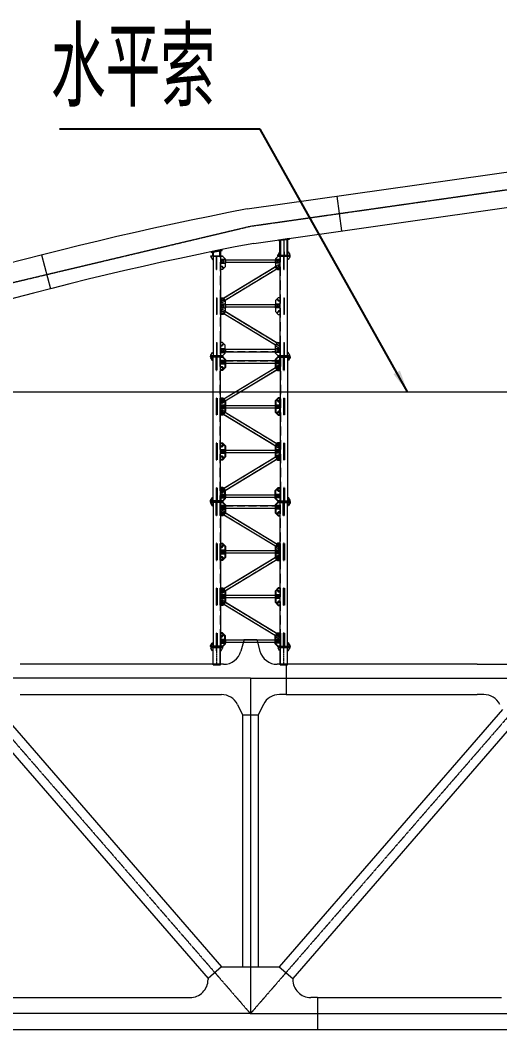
# Model space of a CAD drawing. Extents: x -2876908 to 633791, y -1383861 to 872234.
# Drawn here: x -530106 to -508681, y 749169 to 794328 of the extents above; entities that cross this region are included whole.
import ezdxf

# ---------------------------------------------------------------- set-up
doc = ezdxf.new("R2010")
doc.units = 0
doc.header["$LTSCALE"] = 5
doc.header["$MEASUREMENT"] = 0
for name, pattern in [('ACAD_ISO10W100', [18, 12, -3, 0, -3]), ('CENTER', [2, 1.25, -0.25, 0.25, -0.25]), ('DASHED', [0.75, 0.5, -0.25])]:
    doc.linetypes.add(name, pattern=pattern)
doc.layers.get('0').update_dxf_attribs({"linetype": 'CONTINUOUS', "lineweight": 25})
for name, color, linetype, lineweight in [('2细实线', 5, 'CONTINUOUS', 18), ('3中心线', 6, 'CENTER', 18), ('5标注', 3, 'CONTINUOUS', 15), ('6文本', 7, 'CONTINUOUS', 15), ('7边界线', 8, 'CONTINUOUS', 15), ('DIM', 3, 'CONTINUOUS', 0), ('STGJ_BOLT_THIN', 9, 'CONTINUOUS', 0), ('STXT_XG_END_THIN', 2, 'CONTINUOUS', 0), ('STXT_XG_THIN', 2, 'CONTINUOUS', 0), ('STXT_XG_TNDSH', 6, 'DASHED', 0)]:
    doc.layers.add(name, color=color, linetype=linetype, lineweight=lineweight)
doc.layers.add('M_Prof', color=2, linetype='CONTINUOUS')
doc.layers.add('M_Profx', color=2, linetype='CONTINUOUS')
doc.styles.add('TSSD_Dimension', font='tssdeng.shx', dxfattribs={"width": 0.7, "bigfont": 'hztxt.shx'})
doc.styles.add('TSSD_NORM', font='tssdeng.shx', dxfattribs={"width": 0.7, "bigfont": 'hztxt.shx'})
doc.dimstyles.new('TSSD_100_100', dxfattribs={"dimtxt": 300, "dimasz": 100, "dimexe": 100, "dimexo": 250, "dimgap": 100, "dimtad": 1, "dimdec": 0, "dimzin": 0, "dimdsep": 46, "dimtxsty": 'TSSD_Dimension', "dimblk": 'ARCHTICK', "dimblk1": 'ARCHTICK', "dimblk2": 'ARCHTICK', "dimcen": 0, "dimdle": 100, "dimclrt": 7, "dimadec": 0, "dimazin": 0, "dimtfac": 1, "dimtdec": 0, "dimtix": 1, "dimtmove": 2, "dimatfit": 3, "dimfxl": 1, "dimtolj": 1, "dimtzin": 0, "dimarcsym": 0})

# ---------------------------------------------------------------- blocks, each defined once
blk = doc.blocks.new('f234w2')
at = {"layer": '3中心线'}
for p, q in [((141704, 1526), (154704, -13474)), ((154704, 1526), (141704, 1526)), ((167704, 1526), (154704, -13474)), ((154704, 1526), (167704, 1526)), ((154704, 1526), (154704, -13474)), ((154704, -13474), (141704, -13474)), ((154704, -13474), (167704, -13474))]:
    blk.add_line(p, q, dxfattribs=at)
at = {"layer": '7边界线'}
for p, q in [((154419, 3265), (154277, 2741)), ((154419, 3265), (154988, 3265)), ((154988, 3265), (155130, 2741)), ((153107, 2150), (144418, 2150)), ((153505, 2150), (153107, 2150)), ((156300, 2150), (155902, 2150)), ((156300, 2150), (156300, 800)), ((164828, 2150), (156300, 2150)), ((164828, 2150), (166505, 2150)), ((144418, 800), (153107, 800)), ((153107, 800), (153407, 800)), ((156300, 800), (156000, 800)), ((156300, 800), (164828, 800)), ((165128, 800), (164828, 800)), ((143345, 242), (153415, -11376)), ((154123, 358), (154354, -104)), ((155284, 358), (155054, -104)), ((165960, 125), (155992, -11376)), ((142741, -282), (152810, -11900)), ((154354, -104), (154354, -11376)), ((154354, -104), (155054, -104)), ((155054, -104), (155054, -11376)), ((166565, -399), (156597, -11900)), ((153415, -11376), (152810, -11900)), ((153415, -11376), (155992, -11376)), ((155992, -11376), (156597, -11900)), ((152810, -11900), (152810, -11950)), ((156597, -11900), (156597, -11950)), ((143482, -12750), (151710, -12750)), ((151710, -12750), (152010, -12750)), ((157697, -12750), (157397, -12750)), ((157697, -12750), (157697, -14198)), ((157697, -12750), (165925, -12750)), ((157697, -14198), (143482, -14198)), ((169482, -14198), (157697, -14198))]:
    blk.add_line(p, q, dxfattribs=at)
for centre, start, end in [((153505, 2950), 270, 344.8249), ((155902, 2950), 195.1751, 270), ((153407, 0), 26.5651, 90), ((156000, 0), 90, 153.4349), ((165128, 0), 26.5651, 90), ((152010, -11950), 269.9983, 0), ((157397, -11950), 180, 270.0017)]:
    blk.add_arc(centre, 800, start, end, dxfattribs=at)
blk = doc.blocks.new('立面图')
at = {"layer": '3中心线'}
blk.add_lwpolyline([(80421, 934), (89875, 5872), (102875, 11428), (115875, 15749), (128875, 18835), (141875, 20687), (154875, 21305), (167875, 20687), (180875, 18835), (193875, 15749), (206875, 11428), (219875, 5872), (229329, 934)], dxfattribs=at)
at = {"layer": '7边界线', "ltscale": 0.1}
for p, q in [((128728, 19604), (141801, 21467)), ((129021, 18066), (141949, 19908)), ((132729, 20174), (132949, 18626)), ((119546, 17548), (119934, 16035))]:
    blk.add_line(p, q, dxfattribs=at)
for centre, radius, start, end in [((158143, -133281), 155689, 100.89052, 110.91483), ((157765, -131849), 152646, 100.85404, 110.95094)]:
    blk.add_arc(centre, radius, start, end, dxfattribs=at)
at = {"layer": '5标注'}
blk.add_blockref('f234w2', (-25830, -2913), dxfattribs=at)
blk = doc.blocks.new('孔')
blk.add_circle((22022, 20887), 13.3)
at = {"layer": 'STGJ_BOLT_THIN'}
for p, q in [((21992, 20887), (22052, 20887)), ((22022, 20917), (22022, 20857))]:
    blk.add_line(p, q, dxfattribs=at)
blk = doc.blocks.new('6.5M11')
at = {"color": 5}
for p, q in [((128499, 27955), (128499, 28558)), ((128519, 27955), (128519, 28558)), ((128519, 27955), (128499, 27955)), ((128499, 24701), (128499, 23955)), ((128499, 24701), (128519, 24701)), ((128519, 24701), (128519, 23955)), ((128519, 23955), (128499, 23955))]:
    blk.add_line(p, q, dxfattribs=at)
for p, q in [((128499, 28377), (128519, 28377)), ((128499, 28350), (128519, 28350)), ((128499, 28307), (128519, 28307)), ((128499, 28280), (128519, 28280)), ((128499, 28114), (128519, 28114)), ((128499, 28088), (128519, 28088)), ((128499, 28078), (128519, 28078)), ((128499, 28051), (128519, 28051)), ((128499, 26605), (128519, 26605)), ((128499, 26579), (128519, 26579)), ((128499, 26569), (128519, 26569)), ((128499, 26543), (128519, 26543)), ((128499, 26377), (128519, 26377)), ((128499, 26350), (128519, 26350)), ((128499, 26307), (128519, 26307)), ((128499, 26280), (128519, 26280)), ((128499, 26101), (128519, 26101)), ((128499, 26065), (128519, 26065)), ((128519, 24605), (128499, 24605)), ((128519, 24579), (128499, 24579)), ((128519, 24569), (128499, 24569)), ((128519, 24543), (128499, 24543)), ((128519, 24377), (128499, 24377)), ((128519, 24350), (128499, 24350)), ((128519, 24307), (128499, 24307)), ((128519, 24280), (128499, 24280)), ((128519, 24101), (128499, 24101)), ((128519, 24065), (128499, 24065)), ((128519, 22605), (128499, 22605)), ((128519, 22579), (128499, 22579)), ((128519, 22569), (128499, 22569)), ((128519, 22543), (128499, 22543)), ((128519, 22377), (128499, 22377)), ((128519, 22350), (128499, 22350)), ((128519, 22307), (128499, 22307)), ((128519, 22280), (128499, 22280))]:
    blk.add_line(p, q)
at = {"color": 241}
for p, q in [((128499, 26701), (128499, 25955)), ((128519, 26701), (128499, 26701)), ((128519, 26701), (128519, 25955)), ((128499, 25955), (128519, 25955)), ((128499, 22701), (128499, 22093)), ((128499, 22701), (128519, 22701)), ((128519, 22701), (128519, 22093))]:
    blk.add_line(p, q, dxfattribs=at)
at = {"color": 6}
for points in [[(128247, 28578), (128772, 28578), (128772, 28558), (128247, 28558)], [(128247, 22078), (128772, 22078), (128772, 22098), (128247, 22098)]]:
    blk.add_lwpolyline(points, close=True, dxfattribs=at)
for points in [[(128247, 28558), (128247, 28528), (128317, 28408), (128347, 28408)], [(128247, 28558), (128247, 28528), (128317, 28408), (128347, 28408)], [(128247, 22098), (128247, 22128), (128317, 22248), (128347, 22248)], [(128247, 22098), (128247, 22128), (128317, 22248), (128347, 22248)]]:
    blk.add_lwpolyline(points, dxfattribs=at)
at = {"color": 241}
for points in [[(128672, 28558), (128772, 28558), (128882, 28438), (128882, 28109), (128789, 27955), (128672, 27955), (128672, 28558)], [(128672, 24701), (128789, 24701), (128882, 24548), (128882, 24109), (128789, 23955), (128672, 23955), (128672, 24701)]]:
    blk.add_lwpolyline(points, dxfattribs=at)
at = {"color": 5}
for points in [[(128672, 26701), (128761, 26701), (128882, 26580), (128882, 26077), (128761, 25955), (128672, 25955), (128672, 26701)], [(128672, 22701), (128672, 22098), (128772, 22098), (128882, 22218), (128882, 22580), (128761, 22701), (128672, 22701)]]:
    blk.add_lwpolyline(points, dxfattribs=at)
at = {"layer": 'STXT_XG_END_THIN'}
for p, q in [((128347, 28558), (128672, 28558)), ((128347, 22098), (128672, 22098))]:
    blk.add_line(p, q, dxfattribs=at)
at = {"layer": 'STXT_XG_THIN', "color": 2}
for p, q in [((128347, 28558), (128347, 22098)), ((128672, 28558), (128672, 22098))]:
    blk.add_line(p, q, dxfattribs=at)
at = {"layer": 'STXT_XG_TNDSH', "color": 2}
for p, q in [((128355, 28558), (128355, 22098)), ((128664, 28558), (128664, 22098))]:
    blk.add_line(p, q, dxfattribs=at)
for p in [(106715, 7476), (106715, 7406), (106715, 7213), (106775, 7177), (106785, 7476), (106785, 7406), (106715, 5476), (106715, 5406), (106785, 5476), (106785, 5406), (106715, 5213), (106765, 5164), (106715, 3476), (106785, 3476), (106715, 3406), (106715, 3213), (106775, 3177), (106785, 3406)]:
    blk.add_blockref('孔', p)
at = {"xscale": -1, "rotation": 180}
for p in [(106715, 47443), (106715, 47251), (106715, 47181), (106765, 47493), (106785, 47251), (106785, 47181), (106715, 45443), (106775, 45480), (106715, 43443), (106765, 43493), (106715, 43251), (106715, 43181), (106785, 43251), (106785, 43181)]:
    blk.add_blockref('孔', p, dxfattribs=at)
blk = doc.blocks.new('6.5M222')
at = {"color": 241}
for p, q in [((130499, 27955), (130499, 28558)), ((130519, 27955), (130519, 28558)), ((130519, 27955), (130499, 27955)), ((130499, 24701), (130499, 23955)), ((130499, 24701), (130519, 24701)), ((130519, 24701), (130519, 23955)), ((130519, 23955), (130499, 23955))]:
    blk.add_line(p, q, dxfattribs=at)
for p, q in [((130499, 28377), (130519, 28377)), ((130499, 28350), (130519, 28350)), ((130499, 28307), (130519, 28307)), ((130499, 28280), (130519, 28280)), ((130499, 28114), (130519, 28114)), ((130499, 28088), (130519, 28088)), ((130499, 28078), (130519, 28078)), ((130499, 28051), (130519, 28051)), ((130499, 26605), (130519, 26605)), ((130499, 26579), (130519, 26579)), ((130499, 26569), (130519, 26569)), ((130499, 26543), (130519, 26543)), ((130499, 26377), (130519, 26377)), ((130499, 26350), (130519, 26350)), ((130499, 26307), (130519, 26307)), ((130499, 26280), (130519, 26280)), ((130499, 26101), (130519, 26101)), ((130499, 26065), (130519, 26065)), ((130519, 24605), (130499, 24605)), ((130519, 24579), (130499, 24579)), ((130519, 24569), (130499, 24569)), ((130519, 24543), (130499, 24543)), ((130519, 24377), (130499, 24377)), ((130519, 24350), (130499, 24350)), ((130519, 24307), (130499, 24307)), ((130519, 24280), (130499, 24280)), ((130519, 24101), (130499, 24101)), ((130519, 24065), (130499, 24065)), ((130499, 22605), (130519, 22605)), ((130499, 22579), (130519, 22579)), ((130499, 22569), (130519, 22569)), ((130499, 22543), (130519, 22543)), ((130499, 22377), (130519, 22377)), ((130499, 22350), (130519, 22350)), ((130499, 22307), (130519, 22307)), ((130499, 22280), (130519, 22280))]:
    blk.add_line(p, q)
at = {"color": 5}
for p, q in [((130499, 26701), (130499, 25955)), ((130519, 26701), (130499, 26701)), ((130519, 26701), (130519, 25955)), ((130499, 25955), (130519, 25955)), ((130499, 22701), (130499, 22098)), ((130519, 22701), (130499, 22701)), ((130519, 22701), (130519, 22098))]:
    blk.add_line(p, q, dxfattribs=at)
for points in [[(130347, 28558), (130247, 28558), (130137, 28438), (130137, 28077), (130258, 27955), (130347, 27955)], [(130347, 24701), (130258, 24701), (130137, 24580), (130137, 24077), (130258, 23955), (130347, 23955)]]:
    blk.add_lwpolyline(points, dxfattribs=at)
at = {"color": 6}
for points in [[(130772, 28578), (130247, 28578), (130247, 28558), (130772, 28558)], [(130772, 22078), (130247, 22078), (130247, 22098), (130772, 22098)]]:
    blk.add_lwpolyline(points, close=True, dxfattribs=at)
for points in [[(130772, 28558), (130772, 28528), (130702, 28408), (130672, 28408)], [(130772, 28558), (130772, 28528), (130702, 28408), (130672, 28408)], [(130772, 22098), (130772, 22128), (130702, 22248), (130672, 22248)], [(130772, 22098), (130772, 22128), (130702, 22248), (130672, 22248)]]:
    blk.add_lwpolyline(points, dxfattribs=at)
at = {"color": 241}
for points in [[(130347, 26701), (130230, 26701), (130137, 26548), (130137, 26109), (130230, 25955), (130347, 25955), (130347, 26701)], [(130347, 22701), (130347, 22098), (130247, 22098), (130137, 22218), (130137, 22548), (130230, 22701), (130347, 22701)]]:
    blk.add_lwpolyline(points, dxfattribs=at)
at = {"layer": 'STXT_XG_END_THIN'}
for p, q in [((130672, 28558), (130347, 28558)), ((130672, 22098), (130347, 22098))]:
    blk.add_line(p, q, dxfattribs=at)
at = {"layer": 'STXT_XG_THIN', "color": 2}
for p, q in [((130347, 22098), (130347, 28558)), ((130672, 22098), (130672, 28558))]:
    blk.add_line(p, q, dxfattribs=at)
at = {"layer": 'STXT_XG_TNDSH', "color": 2}
for p, q in [((130355, 22098), (130355, 28558)), ((130664, 22098), (130664, 28558))]:
    blk.add_line(p, q, dxfattribs=at)
at = {"xscale": -1}
for p in [(152234, 7476), (152234, 7406), (152254, 7164), (152304, 7476), (152304, 7406), (152304, 7213), (152234, 5476), (152234, 5406), (152304, 5476), (152304, 5406), (152244, 5177), (152304, 5213), (152234, 3476), (152304, 3476), (152234, 3406), (152254, 3164), (152304, 3406), (152304, 3213)]:
    blk.add_blockref('孔', p, dxfattribs=at)
at = {"rotation": 180}
for p in [(152244, 47480), (152304, 47443), (152254, 45493), (152304, 45443), (152244, 43480), (152304, 43443), (152234, 43251), (152234, 43181), (152304, 43251), (152304, 43181)]:
    blk.add_blockref('孔', p, dxfattribs=at)
blk = doc.blocks.new('sahdlfhaskfhkjs')
at = {"layer": 'STXT_XG_END_THIN', "color": 3}
for p, q in [((11556664, 547825), (11556664, 547665)), ((11559299, 547665), (11559299, 547825)), ((11556664, 547665), (11556874, 547665)), ((11556664, 545825), (11556664, 545665)), ((11556664, 545665), (11556874, 545665)), ((11559299, 545665), (11559299, 545825)), ((11556664, 543825), (11556664, 543665)), ((11559299, 543665), (11559299, 543825)), ((11556664, 543665), (11556874, 543665)), ((11556664, 541825), (11556664, 541665)), ((11556664, 541665), (11556874, 541665)), ((11559299, 541665), (11559299, 541825))]:
    blk.add_line(p, q, dxfattribs=at)
at = {"layer": 'STXT_XG_THIN', "color": 3}
for p, q in [((11556874, 547825), (11556664, 547825)), ((11556864, 547825), (11556864, 547665)), ((11556874, 547825), (11556874, 547665)), ((11559089, 547802), (11556874, 547802)), ((11559089, 547825), (11559089, 547665)), ((11559299, 547825), (11559089, 547825)), ((11559099, 547825), (11559099, 547665)), ((11559089, 547688), (11556874, 547688)), ((11559299, 547665), (11559089, 547665)), ((11556874, 545825), (11556664, 545825)), ((11556864, 545825), (11556864, 545665)), ((11556874, 545825), (11556874, 545665)), ((11559089, 545802), (11556874, 545802)), ((11559089, 545688), (11556874, 545688)), ((11559089, 545825), (11559089, 545665)), ((11559299, 545825), (11559089, 545825)), ((11559299, 545665), (11559089, 545665)), ((11559099, 545825), (11559099, 545665)), ((11556874, 543825), (11556664, 543825)), ((11556864, 543825), (11556864, 543665)), ((11556874, 543825), (11556874, 543665)), ((11559089, 543802), (11556874, 543802)), ((11559089, 543825), (11559089, 543665)), ((11559299, 543825), (11559089, 543825)), ((11559099, 543825), (11559099, 543665)), ((11559089, 543688), (11556874, 543688)), ((11559299, 543665), (11559089, 543665)), ((11556874, 541825), (11556664, 541825)), ((11556864, 541825), (11556864, 541665)), ((11556874, 541825), (11556874, 541665)), ((11559089, 541802), (11556874, 541802)), ((11559089, 541688), (11556874, 541688)), ((11559089, 541825), (11559089, 541665)), ((11559299, 541825), (11559089, 541825)), ((11559299, 541665), (11559089, 541665)), ((11559099, 541825), (11559099, 541665))]:
    blk.add_line(p, q, dxfattribs=at)
at = {"layer": 'STXT_XG_THIN', "color": 241}
for p, q in [((11556664, 547530), (11556712, 547609)), ((11556664, 547530), (11556664, 547451)), ((11556664, 547451), (11556787, 547377)), ((11556870, 547513), (11556712, 547609)), ((11556862, 547519), (11556779, 547382)), ((11556870, 547513), (11556787, 547377)), ((11559105, 545997), (11556799, 547396)), ((11559164, 546094), (11556858, 547494)), ((11559176, 546114), (11559093, 545977)), ((11559093, 545977), (11559251, 545881)), ((11559184, 546108), (11559101, 545972)), ((11559299, 546039), (11559176, 546114)), ((11559299, 545960), (11559299, 546039)), ((11559093, 545513), (11559251, 545609)), ((11559299, 545960), (11559251, 545881)), ((11559299, 545530), (11559251, 545609)), ((11559299, 545530), (11559299, 545451)), ((11559105, 545494), (11556799, 544094)), ((11559164, 545396), (11556858, 543997)), ((11559176, 545377), (11559093, 545513)), ((11559184, 545382), (11559101, 545519)), ((11559299, 545451), (11559176, 545377)), ((11556664, 544039), (11556787, 544114)), ((11556664, 543960), (11556664, 544039)), ((11556664, 543960), (11556712, 543881)), ((11556870, 543977), (11556712, 543881)), ((11556862, 543972), (11556779, 544108)), ((11556870, 543977), (11556787, 544114)), ((11556664, 543530), (11556712, 543609)), ((11556664, 543530), (11556664, 543451)), ((11556664, 543451), (11556787, 543377)), ((11556870, 543513), (11556712, 543609)), ((11556862, 543519), (11556779, 543382)), ((11556870, 543513), (11556787, 543377)), ((11559105, 541997), (11556799, 543396)), ((11559164, 542094), (11556858, 543494)), ((11559176, 542114), (11559093, 541977)), ((11559093, 541977), (11559251, 541881)), ((11559184, 542108), (11559101, 541972)), ((11559299, 542039), (11559176, 542114)), ((11559299, 541960), (11559251, 541881)), ((11559299, 541960), (11559299, 542039))]:
    blk.add_line(p, q, dxfattribs=at)
at = {"layer": 'STXT_XG_TNDSH', "color": 3}
for p, q in [((11559089, 547798), (11556874, 547798)), ((11559089, 547692), (11556874, 547692)), ((11559089, 545798), (11556874, 545798)), ((11559089, 545692), (11556874, 545692)), ((11559089, 543798), (11556874, 543798)), ((11559089, 543692), (11556874, 543692)), ((11559089, 541798), (11556874, 541798)), ((11559089, 541692), (11556874, 541692))]:
    blk.add_line(p, q, dxfattribs=at)
at = {"layer": 'STXT_XG_TNDSH', "color": 241}
for p, q in [((11559107, 546000), (11556801, 547400)), ((11559162, 546091), (11556856, 547490)), ((11559107, 545490), (11556801, 544091)), ((11559162, 545400), (11556856, 544000)), ((11559107, 542000), (11556801, 543400)), ((11559162, 542091), (11556856, 543490))]:
    blk.add_line(p, q, dxfattribs=at)
for name, p in [('6.5M11', (11427972, 519417)), ('6.5M222', (11428972, 519417))]:
    blk.add_blockref(name, p)
blk = doc.blocks.new('hslhfkdjsdkjf')
at = {"color": 6}
for p, q in [((10440927, 1364081), (10440927, 1364061)), ((10441452, 1364081), (10441452, 1364061))]:
    blk.add_line(p, q, dxfattribs=at)
blk.add_line((10441026, 1363281), (10441352, 1363281))
at = {"layer": 'DIM', "color": 6}
for p, q in [((10440927, 1364081), (10441452, 1364081)), ((10440927, 1364061), (10441452, 1364061)), ((10440927, 1364061), (10440927, 1364030)), ((10440997, 1363910), (10440927, 1364030)), ((10440997, 1363910), (10441026, 1363910)), ((10441184, 1363910), (10441184, 1364061)), ((10441184, 1363910), (10441194, 1363910)), ((10441194, 1363910), (10441194, 1364061)), ((10441382, 1363910), (10441352, 1363910)), ((10441382, 1363910), (10441452, 1364030)), ((10441452, 1364061), (10441452, 1364030))]:
    blk.add_line(p, q, dxfattribs=at)
at = {"layer": 'DIM', "color": 2}
for p, q in [((10441026, 1363281), (10441026, 1364061)), ((10441034, 1363281), (10441034, 1364061)), ((10441344, 1363281), (10441344, 1364061)), ((10441352, 1363281), (10441352, 1364061))]:
    blk.add_line(p, q, dxfattribs=at)
at = {"layer": 'DIM', "color": 1, "linetype": 'ACAD_ISO10W100', "ltscale": 0.02}
blk.add_line((10441189, 1363281), (10441189, 1364081), dxfattribs=at)
blk = doc.blocks.new('flhdasdhfksfdjl')
at = {"color": 241}
for p, q in [((11534671, 549419), (11534671, 550022)), ((11534691, 549419), (11534691, 550022)), ((11534671, 549419), (11534691, 549419)), ((11537671, 548165), (11537671, 547419)), ((11537671, 548165), (11537691, 548165)), ((11537691, 548165), (11537691, 547419)), ((11537691, 547419), (11537671, 547419)), ((11534671, 546165), (11534671, 545562)), ((11534671, 546165), (11534691, 546165)), ((11534691, 546165), (11534691, 545562))]:
    blk.add_line(p, q, dxfattribs=at)
for p, q in [((11534691, 549840), (11534671, 549840)), ((11534691, 549813), (11534671, 549813)), ((11534691, 549770), (11534671, 549770)), ((11534691, 549743), (11534671, 549743)), ((11537691, 549840), (11537671, 549840)), ((11537691, 549813), (11537671, 549813)), ((11537691, 549770), (11537671, 549770)), ((11537691, 549743), (11537671, 549743)), ((11534691, 549578), (11534671, 549578)), ((11534691, 549551), (11534671, 549551)), ((11534691, 549541), (11534671, 549541)), ((11534691, 549515), (11534671, 549515)), ((11537691, 549578), (11537671, 549578)), ((11537691, 549551), (11537671, 549551)), ((11537691, 549541), (11537671, 549541)), ((11537691, 549515), (11537671, 549515)), ((11534691, 548069), (11534671, 548069)), ((11534691, 548042), (11534671, 548042)), ((11534691, 548033), (11534671, 548033)), ((11534691, 548006), (11534671, 548006)), ((11534691, 547840), (11534671, 547840)), ((11534691, 547813), (11534671, 547813)), ((11537691, 548069), (11537671, 548069)), ((11537691, 548042), (11537671, 548042)), ((11537691, 548033), (11537671, 548033)), ((11537691, 548006), (11537671, 548006)), ((11537691, 547840), (11537671, 547840)), ((11537691, 547813), (11537671, 547813)), ((11534691, 547770), (11534671, 547770)), ((11534691, 547743), (11534671, 547743)), ((11534691, 547564), (11534671, 547564)), ((11534691, 547528), (11534671, 547528)), ((11537691, 547770), (11537671, 547770)), ((11537691, 547743), (11537671, 547743)), ((11537691, 547564), (11537671, 547564)), ((11537691, 547528), (11537671, 547528)), ((11534691, 546069), (11534671, 546069)), ((11534691, 546042), (11534671, 546042)), ((11534691, 546033), (11534671, 546033)), ((11534691, 546006), (11534671, 546006)), ((11537691, 546069), (11537671, 546069)), ((11537691, 546042), (11537671, 546042)), ((11537691, 546033), (11537671, 546033)), ((11537691, 546006), (11537671, 546006)), ((11534691, 545840), (11534671, 545840)), ((11534691, 545813), (11534671, 545813)), ((11534691, 545770), (11534671, 545770)), ((11534691, 545743), (11534671, 545743)), ((11537691, 545840), (11537671, 545840)), ((11537691, 545813), (11537671, 545813)), ((11537691, 545770), (11537671, 545770)), ((11537691, 545743), (11537671, 545743))]:
    blk.add_line(p, q)
at = {"color": 5}
for p, q in [((11537671, 549419), (11537671, 550022)), ((11537691, 549419), (11537691, 550022)), ((11537671, 549419), (11537691, 549419)), ((11534671, 548165), (11534671, 547419)), ((11534671, 548165), (11534691, 548165)), ((11534691, 548165), (11534691, 547419)), ((11534691, 547419), (11534671, 547419)), ((11537671, 546165), (11537671, 545562)), ((11537671, 546165), (11537691, 546165)), ((11537691, 546165), (11537691, 545562))]:
    blk.add_line(p, q, dxfattribs=at)
at = {"color": 6}
for points in [[(11534418, 550042), (11534943, 550042), (11534943, 550022), (11534418, 550022)], [(11537943, 550042), (11537418, 550042), (11537418, 550022), (11537943, 550022)], [(11534418, 545542), (11534943, 545542), (11534943, 545562), (11534418, 545562)], [(11537943, 545542), (11537418, 545542), (11537418, 545562), (11537943, 545562)]]:
    blk.add_lwpolyline(points, close=True, dxfattribs=at)
for points in [[(11534418, 550022), (11534418, 549992), (11534488, 549872), (11534518, 549872)], [(11534418, 550022), (11534418, 549992), (11534488, 549872), (11534518, 549872)], [(11537943, 550022), (11537943, 549992), (11537873, 549872), (11537843, 549872)], [(11537943, 550022), (11537943, 549992), (11537873, 549872), (11537843, 549872)], [(11534418, 545562), (11534418, 545592), (11534488, 545712), (11534518, 545712)], [(11534418, 545562), (11534418, 545592), (11534488, 545712), (11534518, 545712)], [(11537943, 545562), (11537943, 545592), (11537873, 545712), (11537843, 545712)], [(11537943, 545562), (11537943, 545592), (11537873, 545712), (11537843, 545712)]]:
    blk.add_lwpolyline(points, dxfattribs=at)
at = {"color": 5}
for points in [[(11534843, 550022), (11534943, 550022), (11535054, 549902), (11535054, 549540), (11534932, 549419), (11534843, 549419)], [(11537518, 548165), (11537429, 548165), (11537308, 548043), (11537308, 547540), (11537429, 547419), (11537518, 547419)], [(11534843, 546165), (11534843, 545562), (11534943, 545562), (11535054, 545682), (11535054, 546043), (11534932, 546165), (11534843, 546165)]]:
    blk.add_lwpolyline(points, dxfattribs=at)
at = {"color": 241}
for points in [[(11537518, 550022), (11537418, 550022), (11537308, 549897), (11537308, 549572), (11537401, 549419), (11537518, 549419), (11537518, 550022)], [(11534843, 548165), (11534960, 548165), (11535054, 548011), (11535054, 547572), (11534960, 547419), (11534843, 547419), (11534843, 548165)], [(11537518, 546165), (11537518, 545562), (11537418, 545562), (11537308, 545687), (11537308, 546011), (11537401, 546165), (11537518, 546165)]]:
    blk.add_lwpolyline(points, dxfattribs=at)
at = {"layer": 'DIM'}
for p, q in [((11534843, 545997), (11534843, 546449)), ((11537518, 546210), (11537518, 546547))]:
    blk.add_line(p, q, dxfattribs=at)
at = {"layer": 'STXT_XG_END_THIN'}
for p, q in [((11534518, 550022), (11534843, 550022)), ((11537843, 550022), (11537518, 550022)), ((11534518, 545562), (11534843, 545562)), ((11537843, 545562), (11537518, 545562))]:
    blk.add_line(p, q, dxfattribs=at)
at = {"layer": 'STXT_XG_END_THIN', "color": 3}
for p, q in [((11534863, 549872), (11534863, 549712)), ((11534863, 549712), (11535074, 549712)), ((11537498, 549712), (11537498, 549872)), ((11534863, 547872), (11534863, 547712)), ((11537498, 547712), (11537498, 547872)), ((11534863, 547712), (11535074, 547712)), ((11534863, 545872), (11534863, 545712)), ((11534863, 545712), (11535074, 545712)), ((11537498, 545712), (11537498, 545872))]:
    blk.add_line(p, q, dxfattribs=at)
at = {"layer": 'STXT_XG_THIN', "color": 2}
for p, q in [((11534518, 550022), (11534518, 545562)), ((11534843, 550022), (11534843, 545562)), ((11537518, 545562), (11537518, 550022)), ((11537843, 545562), (11537843, 550022))]:
    blk.add_line(p, q, dxfattribs=at)
at = {"layer": 'STXT_XG_THIN', "color": 3}
for p, q in [((11535074, 549872), (11534863, 549872)), ((11535064, 549872), (11535064, 549712)), ((11535074, 549872), (11535074, 549712)), ((11537288, 549849), (11535074, 549849)), ((11537288, 549735), (11535074, 549735)), ((11537288, 549872), (11537288, 549712)), ((11537498, 549872), (11537288, 549872)), ((11537498, 549712), (11537288, 549712)), ((11537298, 549872), (11537298, 549712)), ((11535074, 547872), (11534863, 547872)), ((11535064, 547872), (11535064, 547712)), ((11535074, 547872), (11535074, 547712)), ((11537288, 547849), (11535074, 547849)), ((11537288, 547872), (11537288, 547712)), ((11537498, 547872), (11537288, 547872)), ((11537298, 547872), (11537298, 547712)), ((11537288, 547735), (11535074, 547735)), ((11537498, 547712), (11537288, 547712)), ((11535074, 545872), (11534863, 545872)), ((11535064, 545872), (11535064, 545712)), ((11535074, 545872), (11535074, 545712)), ((11537288, 545849), (11535074, 545849)), ((11537288, 545735), (11535074, 545735)), ((11537288, 545872), (11537288, 545712)), ((11537498, 545872), (11537288, 545872)), ((11537498, 545712), (11537288, 545712)), ((11537298, 545872), (11537298, 545712))]:
    blk.add_line(p, q, dxfattribs=at)
at = {"layer": 'STXT_XG_THIN', "color": 241}
for p, q in [((11537292, 549560), (11537450, 549656)), ((11537498, 549577), (11537450, 549656)), ((11537304, 549540), (11534998, 548141)), ((11537363, 549443), (11535057, 548043)), ((11537375, 549423), (11537292, 549560)), ((11537383, 549428), (11537300, 549565)), ((11537498, 549498), (11537375, 549423)), ((11537498, 549577), (11537498, 549498)), ((11534863, 548085), (11534986, 548160)), ((11534863, 548007), (11534863, 548085)), ((11534863, 548007), (11534911, 547927)), ((11535069, 548023), (11534911, 547927)), ((11535061, 548018), (11534978, 548155)), ((11535069, 548023), (11534986, 548160)), ((11534863, 547577), (11534911, 547656)), ((11534863, 547577), (11534863, 547498)), ((11534863, 547498), (11534986, 547423)), ((11535069, 547560), (11534911, 547656)), ((11535061, 547565), (11534978, 547428)), ((11535069, 547560), (11534986, 547423)), ((11537304, 546043), (11534998, 547443)), ((11537363, 546141), (11535057, 547540)), ((11537375, 546160), (11537292, 546023)), ((11537292, 546023), (11537450, 545927)), ((11537383, 546155), (11537300, 546018)), ((11537498, 546085), (11537375, 546160)), ((11537498, 546007), (11537450, 545927)), ((11537498, 546007), (11537498, 546085))]:
    blk.add_line(p, q, dxfattribs=at)
at = {"layer": 'STXT_XG_TNDSH', "color": 2}
for p, q in [((11534526, 550022), (11534526, 545562)), ((11534835, 550022), (11534835, 545562)), ((11537526, 545562), (11537526, 550022)), ((11537835, 545562), (11537835, 550022))]:
    blk.add_line(p, q, dxfattribs=at)
at = {"layer": 'STXT_XG_TNDSH', "color": 3}
for p, q in [((11537288, 549845), (11535074, 549845)), ((11537288, 549739), (11535074, 549739)), ((11537288, 547845), (11535074, 547845)), ((11537288, 547739), (11535074, 547739)), ((11537288, 545845), (11535074, 545845)), ((11537288, 545739), (11535074, 545739))]:
    blk.add_line(p, q, dxfattribs=at)
at = {"layer": 'STXT_XG_TNDSH', "color": 241}
for p, q in [((11537306, 549537), (11535000, 548137)), ((11537361, 549446), (11535055, 548047)), ((11537306, 546047), (11535000, 547446)), ((11537361, 546137), (11535055, 547537))]:
    blk.add_line(p, q, dxfattribs=at)
for p in [(11512886, 528939), (11512886, 528869), (11512886, 528677), (11512956, 528939), (11512956, 528869), (11512936, 528627), (11512886, 526939), (11512886, 526869), (11512956, 526939), (11512956, 526869), (11512886, 526677), (11512946, 526640)]:
    blk.add_blockref('孔', p)
at = {"xscale": -1}
for p in [(11559405, 528939), (11559405, 528869), (11559475, 528939), (11559475, 528869), (11559475, 528677), (11559415, 528640), (11559405, 526939), (11559405, 526869), (11559475, 526939), (11559475, 526869), (11559425, 526627), (11559475, 526677)]:
    blk.add_blockref('孔', p, dxfattribs=at)
at = {"xscale": -1, "rotation": 180}
for p in [(11512886, 568907), (11512946, 568943), (11512886, 566907), (11512936, 566956), (11512886, 566714), (11512886, 566644), (11512956, 566714), (11512956, 566644)]:
    blk.add_blockref('孔', p, dxfattribs=at)
at = {"rotation": 180}
for p in [(11559425, 568956), (11559475, 568907), (11559415, 566943), (11559475, 566907), (11559405, 566714), (11559405, 566644), (11559475, 566714), (11559475, 566644)]:
    blk.add_blockref('孔', p, dxfattribs=at)
blk = doc.blocks.new('tisheng')
at = {"layer": '2细实线'}
blk.add_line((-104016, -24063), (-16, -24063), dxfattribs=at)
blk = doc.blocks.new('_ArchTick')
at = {"color": 0, "linetype": 'ByBlock', "const_width": 0.5}
blk.add_lwpolyline([(-0.707, -0.707), (0.707, 0.707)], dxfattribs=at)

msp = doc.modelspace()

# ---------------------------------------------------------------- linework, layer by layer
for p, q in [((-518588.667, 783793.227), (-518588.667, 783813.227)), ((-518063.667, 783793.227), (-518063.667, 783813.227))]:
    msp.add_line(p, q)
at = {"layer": '7边界线'}
for points in [[(-518571.363, 784471.958), (-518075.592, 784539.189), (-518078.282, 784559.019), (-518574.052, 784491.788)], [(-521568.243, 783940.202), (-521076.652, 784033.188), (-521080.371, 784052.851), (-521571.962, 783959.866)]]:
    msp.add_lwpolyline(points, close=True, dxfattribs=at)
at = {"layer": 'DIM'}
for p, q in [((-518326.167, 784525.404), (-518326.167, 783813.227)), ((-518518.167, 783963.227), (-518588.667, 783843.227)), ((-518518.167, 783963.227), (-518488.667, 783963.227)), ((-518331.167, 783963.227), (-518321.167, 783963.227)), ((-518331.167, 783963.227), (-518331.167, 783813.227)), ((-518321.167, 783963.227), (-518321.167, 783813.227)), ((-518134.167, 783963.227), (-518163.667, 783963.227)), ((-518134.167, 783963.227), (-518063.667, 783843.227)), ((-521588.667, 783793.227), (-521063.667, 783793.227)), ((-518588.667, 783813.227), (-518588.667, 783843.227)), ((-518588.667, 783813.227), (-518063.667, 783813.227)), ((-518588.667, 783793.227), (-518063.667, 783793.227)), ((-518063.667, 783813.227), (-518063.667, 783843.227))]:
    msp.add_line(p, q, dxfattribs=at)
at = {"layer": 'M_Prof'}
for p, q in [((-518488.767, 783813.227), (-518488.767, 784483.158)), ((-518163.567, 783813.227), (-518163.567, 784527.258)), ((-521163.567, 783793.227), (-521163.567, 784016.747)), ((-521488.767, 783793.227), (-521488.767, 783955.235))]:
    msp.add_line(p, q, dxfattribs=at)
at = {"layer": 'M_Profx'}
for p, q in [((-518480.762, 783813.227), (-518480.762, 784484.244)), ((-518171.572, 783813.227), (-518171.572, 784526.173)), ((-521171.572, 783793.227), (-521171.572, 784015.233)), ((-521480.762, 783793.227), (-521480.762, 783956.749))]:
    msp.add_line(p, q, dxfattribs=at)

# ---------------------------------------------------------------- block references
at = {"xscale": -1}
msp.add_blockref('sahdlfhaskfhkjs', (11038155.329, 231298.09), dxfattribs=at)
msp.add_blockref('sahdlfhaskfhkjs', (-12077807.663, 224798.09))
at = {"layer": '2细实线'}
msp.add_blockref('tisheng', (-441805.052, 801770.728), dxfattribs=at)
at = {"layer": '5标注'}
msp.add_blockref('立面图', (-648694.383, 766279.851), dxfattribs=at)
at = {"layer": 'DIM'}
for name, p in [('flhdasdhfksfdjl', (-12056006.765, 233751.533)), ('hslhfkdjsdkjf', (-10962515.487, -597787.395)), ('hslhfkdjsdkjf', (-10959515.487, -597787.395))]:
    msp.add_blockref(name, p, dxfattribs=at)

# ---------------------------------------------------------------- texts
at = {"layer": '6文本', "insert": (-521390.579, 790455.621), "char_height": 3500, "attachment_point": 9, "style": 'TSSD_NORM'}
msp.add_mtext('水平索', dxfattribs=at)

# ---------------------------------------------------------------- leaders
at = {"layer": 'DIM', "annotation_type": 0, "has_hookline": 1, "hookline_direction": 1, "text_width": 6964.173}
msp.add_leader([(-512797.156, 777705.061), (-519390.579, 789455.621), (-520390.579, 789455.621)], dimstyle='TSSD_100_100', override={"dimtxt": 3000, "dimasz": 1000, "dimexe": 1000, "dimexo": 2500, "dimgap": 1000, "dimdle": 1000}, dxfattribs=at)

doc.saveas('drawing.dxf')
